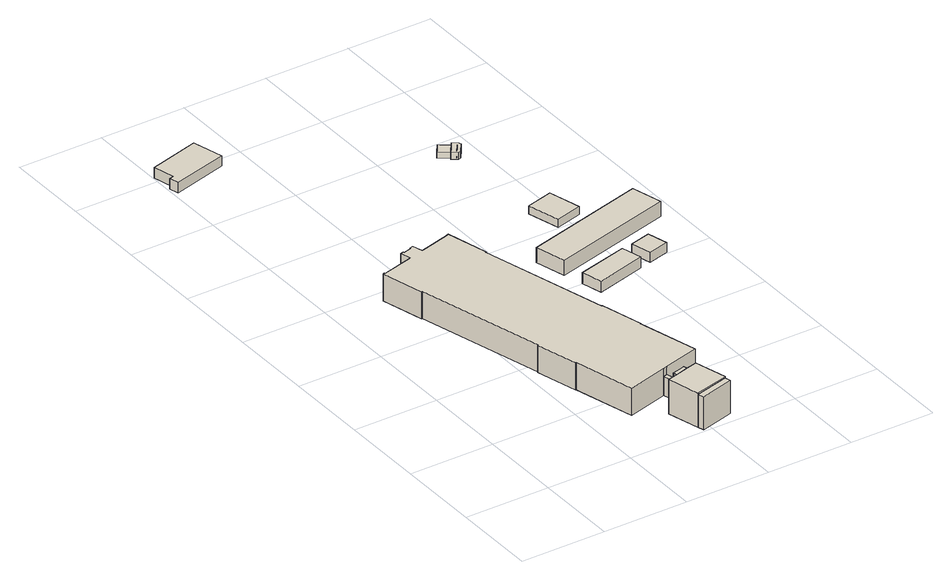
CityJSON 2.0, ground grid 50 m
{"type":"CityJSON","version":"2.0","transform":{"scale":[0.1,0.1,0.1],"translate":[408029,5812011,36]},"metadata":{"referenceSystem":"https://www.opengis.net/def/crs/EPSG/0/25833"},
"CityObjects":{
"building1":{"type":"Building","attributes":{"Gemeindeschluessel":"11000009","BezugspunktDach":"2200","function":"51009_1610","measuredHeight":19.57,"storeysAboveGround":0},"address":[{"country":"Germany","locality":"Berlin"}],"geometry":[{"type":"Solid","lod":"1","boundaries":[[[[0,1,2,3]],[[4,5,6,7]],[[4,7,3,2]],[[5,4,2,1]],[[6,5,1,0]],[[7,6,0,3]]]]}]},
"building2":{"type":"Building","attributes":{"Gemeindeschluessel":"11000009","function":"31001_2510"},"address":[{"country":"Germany","locality":"Berlin","thoroughfareNumber":"301 (87)","thoroughfareName":"Müggelseedamm"}],"children":["building2-1","building2-2","building2-3"]},
"building2-1":{"type":"BuildingPart","attributes":{"BezugspunktDach":"2200","measuredHeight":20.31,"storeysAboveGround":0},"parents":["building2"],"geometry":[{"type":"Solid","lod":"1","boundaries":[[[[8,9,10,11,12,13,14,15]],[[16,17,18,19,4,7,20,21]],[[16,21,15,14]],[[18,17,13,12]],[[19,18,12,11]],[[4,19,11,10]],[[7,4,10,9]],[[20,7,9,8]],[[21,20,8,15]],[[16,14,13,17]]]]}]},
"building2-2":{"type":"BuildingPart","attributes":{"BezugspunktDach":"2200","measuredHeight":20.31,"storeysAboveGround":0},"parents":["building2"],"geometry":[{"type":"MultiSurface","lod":"1","boundaries":[[[14,13,22,23,24,25]],[[26,27,28,17,16,29]],[[26,29,25,24]],[[27,30,31,32,26,24,23]],[[28,27,23,22]],[[17,28,22,13]],[[29,16,14,25]],[[33,34,31,30,27]],[[34,26,32,31]],[[17,13,14,16]]]}]},
"building2-3":{"type":"BuildingPart","attributes":{"BezugspunktDach":"2200","measuredHeight":11.59,"storeysAboveGround":0},"parents":["building2"],"geometry":[{"type":"Solid","lod":"1","boundaries":[[[[32,31,30,35,36,37]],[[38,39,27,34,26,40]],[[38,40,37,36]],[[39,38,36,35]],[[27,39,35,30]],[[40,26,32,37]],[[34,27,30,31]],[[34,31,32,26]]]]}]},
"building3":{"type":"Building","attributes":{"Gemeindeschluessel":"11000009","BezugspunktDach":"2200","function":"51009_1610","measuredHeight":11.4,"storeysAboveGround":0},"address":[{"country":"Germany","locality":"Berlin"}],"geometry":[{"type":"Solid","lod":"1","boundaries":[[[[32,30,35,37]],[[41,42,43,44]],[[41,44,37,35]],[[42,41,35,30]],[[43,42,30,32]],[[44,43,32,37]]]]}]},
"building4":{"type":"Building","attributes":{"Gemeindeschluessel":"11000009","BezugspunktDach":"2200","function":"31001_2511","measuredHeight":16.12,"storeysAboveGround":3},"address":[{"country":"Germany","locality":"Berlin","thoroughfareNumber":"301 (88)","thoroughfareName":"Müggelseedamm"}],"geometry":[{"type":"Solid","lod":"1","boundaries":[[[[45,46,47,48,49,50,51,52,53,54,55,56,57,58,59,60,61,62,63,64,65,66,67,68,69,70,71,72,73,74]],[[75,76,77,78,79,80,81,82,83,84,85,86,87,88,89,90,91,92,93,94,39,40,95,96,97,98,99,100,101,102]],[[75,102,74,73]],[[76,75,73,72]],[[77,76,72,71]],[[78,77,71,70]],[[79,78,70,69]],[[80,79,69,68]],[[81,80,68,67]],[[82,81,67,66]],[[83,82,66,65]],[[84,83,65,64]],[[85,84,64,63]],[[86,85,63,62]],[[87,86,62,61]],[[88,87,61,60]],[[89,88,60,59]],[[90,89,59,58]],[[91,90,58,57]],[[92,91,57,56]],[[93,92,56,55]],[[94,93,55,54]],[[39,94,54,53]],[[40,39,53,52]],[[95,40,52,51]],[[96,95,51,50]],[[97,96,50,49]],[[98,97,49,48]],[[99,98,48,47]],[[100,99,47,46]],[[101,100,46,45]],[[102,101,45,74]]]]}]},
"building5":{"type":"Building","attributes":{"Gemeindeschluessel":"11000009","BezugspunktDach":"2200","function":"31001_2000","measuredHeight":6.22,"storeysAboveGround":1},"address":[{"country":"Germany","locality":"Berlin","thoroughfareNumber":"574 (3)","thoroughfareName":"Fürstenwalder Damm"}],"geometry":[{"type":"Solid","lod":"1","boundaries":[[[[103,104,105,106,107,108]],[[109,110,111,112,113,114]],[[109,114,108,107]],[[110,109,107,106]],[[111,110,106,105]],[[112,111,105,104]],[[113,112,104,103]],[[114,113,103,108]]]]}]},
"building6":{"type":"Building","attributes":{"Gemeindeschluessel":"11000009","BezugspunktDach":"2200","function":"31001_2510","measuredHeight":6.48,"storeysAboveGround":1},"address":[{"country":"Germany","locality":"Berlin","thoroughfareNumber":"301 (93)","thoroughfareName":"Müggelseedamm"}],"geometry":[{"type":"Solid","lod":"1","boundaries":[[[[115,116,117,118]],[[119,120,121,122]],[[119,122,118,117]],[[120,119,117,116]],[[121,120,116,115]],[[122,121,115,118]]]]}]},
"building7":{"type":"Building","attributes":{"Gemeindeschluessel":"11000009","BezugspunktDach":"2200","function":"31001_2120","measuredHeight":8.88,"storeysAboveGround":2},"address":[{"country":"Germany","locality":"Berlin","thoroughfareNumber":"301 (91)","thoroughfareName":"Müggelseedamm"}],"geometry":[{"type":"Solid","lod":"1","boundaries":[[[[123,124,125,126]],[[127,128,129,130]],[[127,130,126,125]],[[128,127,125,124]],[[129,128,124,123]],[[130,129,123,126]]]]}]},
"building8":{"type":"Building","attributes":{"Gemeindeschluessel":"11000009","BezugspunktDach":"2200","function":"31001_2510","measuredHeight":4.63,"storeysAboveGround":1},"address":[{"country":"Germany","locality":"Berlin","thoroughfareNumber":"301 (92)","thoroughfareName":"Müggelseedamm"}],"geometry":[{"type":"Solid","lod":"1","boundaries":[[[[131,132,133,134]],[[135,136,137,138]],[[135,138,134,133]],[[136,135,133,132]],[[137,136,132,131]],[[138,137,131,134]]]]}]},
"building9":{"type":"Building","attributes":{"Gemeindeschluessel":"11000009","BezugspunktDach":"2200","function":"31001_2510","measuredHeight":5.68,"storeysAboveGround":1},"address":[{"country":"Germany","locality":"Berlin","thoroughfareNumber":"301 (94)","thoroughfareName":"Müggelseedamm"}],"geometry":[{"type":"Solid","lod":"1","boundaries":[[[[139,140,141,142]],[[143,144,145,146]],[[143,146,142,141]],[[144,143,141,140]],[[145,144,140,139]],[[146,145,139,142]]]]}]},
"building10":{"type":"Building","attributes":{"Gemeindeschluessel":"11000009","BezugspunktDach":"2200","function":"31001_2500","measuredHeight":3.42,"storeysAboveGround":1},"address":[{"country":"Germany","locality":"Berlin","thoroughfareNumber":"574 (7)","thoroughfareName":"Fürstenwalder Damm"}],"geometry":[{"type":"Solid","lod":"1","boundaries":[[[[147,148,149,150]],[[151,152,153,154]],[[151,154,150,149]],[[152,151,149,148]],[[153,152,148,147]],[[154,153,147,150]]]]}]},
"building11":{"type":"Building","attributes":{"Gemeindeschluessel":"11000009","BezugspunktDach":"2200","function":"51009_1610","measuredHeight":4.16,"storeysAboveGround":0},"address":[{"country":"Germany","locality":"Berlin"}],"geometry":[{"type":"Solid","lod":"1","boundaries":[[[[155,156,157,158,159,160]],[[161,162,163,164,165,166]],[[161,166,160,159]],[[162,161,159,158]],[[163,162,158,157]],[[164,163,157,156]],[[165,164,156,155]],[[166,165,155,160]]]]}]}
},
"vertices":[
[951,8,205],[1149,60,205],[1140,94,205],[942,42,205],[1140,94,9],[1149,60,9],[951,8,9],[942,42,9],
[940,41,212],[942,42,212],[1140,94,212],[1142,95,212],[1091,285,212],[1029,269,212],[952,248,212],[890,232,212],[952,248,9],[1029,269,9],[1091,285,9],[1142,95,9],[940,41,9],[890,232,9],
[1022,291,212],[1017,290,212],[995,284,212],[946,271,212],[995,284,9],[1017,290,9],[1022,291,9],[946,271,9],[1017,290,123],[1006,287,123],[995,284,123],[1011,288,9],[1006,287,9],
[990,394,123],[979,391,123],[967,388,123],[979,391,9],[990,394,9],[967,388,9],
[990,394,11],[1017,290,11],[995,284,11],[967,388,11],
[367,1671,170],[371,1673,170],[569,926,170],[565,925,170],[629,679,170],[634,680,170],[727,324,170],[967,388,170],[990,394,170],[1201,450,170],[1106,805,170],[1110,806,170],[1045,1052,170],[1040,1050,170],[843,1798,170],[847,1799,170],[782,2047,170],[773,2044,170],[774,2041,170],[588,1991,170],[571,2053,170],[552,2048,170],[553,2042,170],[503,2028,170],[501,2034,170],[481,2029,170],[498,1967,170],[311,1918,170],[310,1922,170],[302,1920,170],[310,1922,9],[311,1918,9],[498,1967,9],[481,2029,9],[501,2034,9],[503,2028,9],[553,2042,9],[552,2048,9],[571,2053,9],[588,1991,9],[774,2041,9],[773,2044,9],[782,2047,9],[847,1799,9],[843,1798,9],[1040,1050,9],[1045,1052,9],[1110,806,9],[1106,805,9],[1201,450,9],[727,324,9],[634,680,9],[629,679,9],[565,925,9],[569,926,9],[371,1673,9],[367,1671,9],[302,1920,9],
[33,3405,71],[8,3398,71],[22,3345,71],[346,3430,71],[297,3610,71],[2,3529,71],[297,3610,9],[346,3430,9],[22,3345,9],[8,3398,9],[33,3405,9],[2,3529,9],
[1258,1378,70],[1554,1457,70],[1522,1576,70],[1226,1498,70],[1522,1576,5],[1554,1457,5],[1258,1378,5],[1226,1498,5],
[1196,1615,92],[1911,1804,92],[1863,1985,92],[1148,1795,92],[1863,1985,3],[1911,1804,3],[1196,1615,3],[1148,1795,3],
[1426,2008,50],[1582,2049,50],[1532,2240,50],[1375,2199,50],[1532,2240,3],[1582,2049,3],[1426,2008,3],[1375,2199,3],
[1622,1475,61],[1744,1507,61],[1713,1626,61],[1590,1594,61],[1713,1626,4],[1744,1507,4],[1622,1475,4],[1590,1594,4],
[1365,2826,45],[1405,2882,45],[1323,2940,45],[1283,2884,45],[1323,2940,11],[1405,2882,11],[1365,2826,11],[1283,2884,11],
[1366,2812,52],[1381,2815,52],[1421,2870,52],[1418,2886,52],[1386,2908,52],[1334,2834,52],[1386,2908,11],[1418,2886,11],[1421,2870,11],[1381,2815,11],[1366,2812,11],[1334,2834,11]
]}
